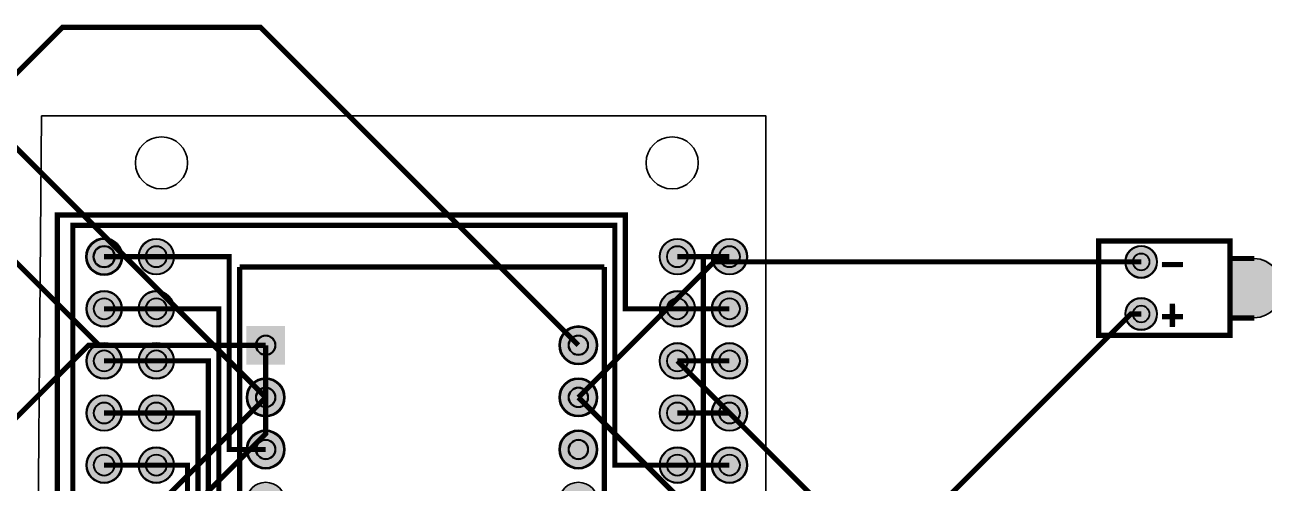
# Model space of a CAD drawing. Header units: millimetres. Extents: x -4 to 133, y -74 to -3.
# Drawn here: x 26.6 to 87, y -26.3 to -3.9 of the extents above; entities that cross this region are included whole.
import ezdxf

# ---------------------------------------------------------------- set-up
doc = ezdxf.new("R2010")
doc.units = ezdxf.units.MM
for name, color, linetype, true_color in [('BottomLayer', 7, 'Continuous', 0x0000ff), ('BottomSolderMaskLayer', 7, 'Continuous', 0xaa00ff), ('Document', 7, 'Continuous', 0xffffff), ('Multi-Layer', 7, 'Continuous', 0xc0c0c0), ('TopLayer', 7, 'Continuous', 0xff0000), ('TopPasteMaskLayer', 7, 'Continuous', 0x808080), ('TopSilkLayer', 7, 'Continuous', 0xffff00), ('TopSolderMaskLayer', 7, 'Continuous', 0x800080)]:
    doc.layers.add(name, color=color, linetype=linetype, true_color=true_color)

msp = doc.modelspace()

# ---------------------------------------------------------------- hatches: boundary and pattern name
at = {"layer": 'BottomSolderMaskLayer'}
for points in [[(29.579260858521614, -15.240030480061023, 1), (31.380861061722022, -15.240030480061023, 1)], [(32.14466598933185, -15.240030480061023, 1), (33.895466090932054, -15.240030480061023, 1)], [(57.54471678943363, -15.240030480061023, 1), (59.295516891033834, -15.240030480061023, 1)], [(60.08472186944376, -15.240030480061023, 1), (61.83552197104397, -15.240030480061023, 1)], [(80.23915417830828, -15.494030988062036, 1), (81.81316992633977, -15.494030988062036, 1)], [(29.604660909321716, -17.780035560071155, 1), (31.35546101092192, -17.780035560071155, 1)], [(32.14466598933185, -17.780035560071155, 1), (33.895466090932054, -17.780035560071155, 1)], [(57.54471678943363, -17.780035560071155, 1), (59.295516891033834, -17.780035560071155, 1)], [(60.08472186944376, -17.780035560071155, 1), (61.83552197104397, -17.780035560071155, 1)], [(80.23915417830828, -18.03403606807217, 1), (81.81316992633977, -18.03403606807217, 1)], [(39.293878587757035, -18.618237236474556), (39.293878587757035, -20.49784099568194), (37.41427482854965, -20.49784099568194), (37.41427482854965, -18.618237236474556)], [(52.65430530861061, -19.55803911607825, 1), (54.53390906781812, -19.55803911607825, 1)], [(29.604660909321716, -20.320040640081288, 1), (31.35546101092192, -20.320040640081288, 1)], [(32.14466598933185, -20.320040640081288, 1), (33.895466090932054, -20.320040640081288, 1)], [(57.54471678943363, -20.320040640081288, 1), (59.295516891033834, -20.320040640081288, 1)], [(60.08472186944376, -20.320040640081288, 1), (61.83552197104397, -20.320040640081288, 1)], [(37.41427482854959, -22.09804419608838, 1), (39.2938785877571, -22.09804419608838, 1)], [(52.65430530861061, -22.09804419608838, 1), (54.53390906781812, -22.09804419608838, 1)], [(29.604660909321716, -22.86004572009142, 1), (31.35546101092192, -22.86004572009142, 1)], [(32.14466598933185, -22.86004572009142, 1), (33.895466090932054, -22.86004572009142, 1)], [(57.54471678943363, -22.86004572009142, 1), (59.295516891033834, -22.86004572009142, 1)], [(60.08472186944376, -22.86004572009142, 1), (61.83552197104397, -22.86004572009142, 1)], [(37.41427482854959, -24.638049276098627, 1), (39.2938785877571, -24.638049276098627, 1)], [(52.65430530861061, -24.638049276098627, 1), (54.53390906781812, -24.638049276098627, 1)], [(29.604660909321716, -25.400050800101667, 1), (31.35546101092192, -25.400050800101667, 1)], [(32.14466598933185, -25.400050800101667, 1), (33.895466090932054, -25.400050800101667, 1)], [(57.54471678943363, -25.400050800101667, 1), (59.295516891033834, -25.400050800101667, 1)], [(60.08472186944376, -25.400050800101667, 1), (61.83552197104397, -25.400050800101667, 1)], [(37.41427482854959, -27.17805435610876, 1), (39.2938785877571, -27.17805435610876, 1)], [(52.65430530861061, -27.17805435610876, 1), (54.53390906781812, -27.17805435610876, 1)]]:
    msp.add_hatch(color=256, dxfattribs=at).paths.add_polyline_path(points)
at = {"layer": 'Document'}
for points in [[(83.04003048006098, -15.767868935737965), (82.02402844805692, -15.767868935737965), (82.02402844805692, -15.513868427736952), (83.04003048006098, -15.513868427736952)], [(85.47117094234181, -18.288036576073182), (86.61419862839739, -18.224561849123802), (86.61419862839739, -18.224561849123802), (86.66533647461188, -18.223531874741752), (86.71639137505304, -18.220443622217772), (86.76728051848522, -18.215302100708755), (86.81792136253216, -18.208115649781462), (86.86823176755934, -18.19889592588561), (86.91813012990565, -18.187657883446946), (86.9675355142449, -18.174419750611378), (87.0163677848634, -18.159202999678996), (87.06454773563951, -18.14203231227509), (87.11199721851676, -18.12293553931795), (87.15863927026044, -18.101943655842547), (87.20439823729203, -18.07909071076108), (87.24919989839987, -18.054413771633904), (87.29297158512554, -18.027952864546478), (87.33564229963326, -17.999750909186787), (87.37714282986803, -17.969853649229776), (87.41740586181777, -17.93830957814032), (87.4563660886979, -17.90516986051705), (87.49396031687775, -17.870488249103232), (87.53012756838166, -17.834320997599207), (87.5648091797957, -17.79672676941948), (87.59794889741875, -17.757766542539343), (87.62949296850843, -17.717503510589268), (87.65939022846555, -17.67600298035461), (87.68759218382502, -17.63333226584689), (87.71405309091256, -17.589560579121212), (87.73873003003973, -17.544758918013486), (87.7615829751212, -17.498999950981784), (87.78257485859649, -17.452357899238223), (87.80167163155375, -17.404908416360968), (87.81884231895765, -17.356728465584865), (87.83405906989015, -17.30789619496636), (87.84729720272571, -17.25849081062688), (87.85853524516438, -17.20859244828057), (87.86775496906012, -17.158282043253507), (87.87494141998741, -17.107641199206682), (87.88008294149631, -17.056752055774496), (87.88317119402018, -17.005697155333337), (87.88420116840234, -16.954559309118736), (87.88420116840234, -16.700558801117722), (87.88420116840234, -16.57355854711716), (87.88317119402018, -16.522420700902558), (87.88008294149631, -16.4713658004614), (87.87494141998741, -16.420476657029212), (87.86775496906012, -16.369835812982387), (87.85853524516438, -16.319525407955325), (87.84729720272571, -16.269627045609013), (87.83405906989015, -16.220221661269534), (87.81884231895765, -16.17138939065103), (87.80167163155375, -16.123209439874927), (87.78257485859649, -16.075759956997672), (87.7615829751212, -16.029117905253997), (87.73873003003973, -15.983358938222295), (87.71405309091256, -15.938557277114683), (87.68759218382502, -15.894785590389006), (87.65939022846555, -15.852114875881284), (87.62949296850843, -15.810614345646627), (87.59794889741875, -15.770351313696551), (87.5648091797957, -15.731391086816416), (87.53012756838166, -15.693796858636574), (87.49396031687775, -15.657629607132662), (87.4563660886979, -15.622947995718846), (87.41740586181777, -15.589808278095461), (87.37714282986803, -15.558264207006118), (87.33564229963326, -15.528366947049108), (87.29297158512554, -15.500164991689417), (87.24919989839987, -15.47370408460199), (87.20439823729203, -15.449027145474815), (87.15863927026044, -15.426174200393348), (87.11199721851676, -15.405182316917944), (87.06454773563951, -15.38608554396069), (87.0163677848634, -15.368914856556898), (86.9675355142449, -15.353698105624517), (86.91813012990565, -15.340459972788949), (86.86823176755934, -15.329221930350286), (86.81792136253216, -15.320002206454433), (86.76728051848522, -15.31281575552714), (86.71639137505304, -15.307674234018123), (86.66533647461188, -15.304585981494142), (86.61419862839739, -15.303556007112093), (85.47119634239266, -15.303556007112093)], [(83.05816611633213, -18.288036576073182), (82.04216408432808, -18.288036576073182), (82.04216408432808, -18.03403606807217), (83.05816611633213, -18.03403606807217)], [(82.70629921259842, -17.612242824485634), (82.70629921259842, -18.628244856489687), (82.4522987045973, -18.628244856489687), (82.4522987045973, -17.612242824485634)]]:
    msp.add_hatch(color=256, dxfattribs=at).paths.add_polyline_path(points)
at = {"layer": 'Multi-Layer'}
for points in [[(80.26416052832097, -15.494030988062036, 1), (81.78816357632708, -15.494030988062036, 1)], [(80.26416052832097, -18.03403606807217, 1), (81.78816357632708, -18.03403606807217, 1)], [(39.243078486156946, -18.66903733807476), (39.243078486156946, -20.44704089408185), (37.46507493014974, -20.44704089408185), (37.46507493014974, -18.66903733807476)], [(52.70510541021081, -19.55803911607825, 1), (54.48310896621792, -19.55803911607825, 1)], [(37.46507493014979, -22.09804419608838, 1), (39.2430784861569, -22.09804419608838, 1)], [(52.70510541021081, -22.09804419608838, 1), (54.48310896621792, -22.09804419608838, 1)], [(37.46507493014979, -24.638049276098627, 1), (39.2430784861569, -24.638049276098627, 1)], [(52.70510541021081, -24.638049276098627, 1), (54.48310896621792, -24.638049276098627, 1)]]:
    msp.add_hatch(color=256, dxfattribs=at).paths.add_polyline_path(points)
at = {"layer": 'TopSolderMaskLayer'}
for points in [[(29.579260858521614, -15.240030480061023, 1), (31.380861061722022, -15.240030480061023, 1)], [(32.14466598933185, -15.240030480061023, 1), (33.895466090932054, -15.240030480061023, 1)], [(57.54471678943363, -15.240030480061023, 1), (59.295516891033834, -15.240030480061023, 1)], [(60.08472186944376, -15.240030480061023, 1), (61.83552197104397, -15.240030480061023, 1)], [(80.23915417830828, -15.494030988062036, 1), (81.81316992633977, -15.494030988062036, 1)], [(29.604660909321716, -17.780035560071155, 1), (31.35546101092192, -17.780035560071155, 1)], [(32.14466598933185, -17.780035560071155, 1), (33.895466090932054, -17.780035560071155, 1)], [(57.54471678943363, -17.780035560071155, 1), (59.295516891033834, -17.780035560071155, 1)], [(60.08472186944376, -17.780035560071155, 1), (61.83552197104397, -17.780035560071155, 1)], [(80.23915417830828, -18.03403606807217, 1), (81.81316992633977, -18.03403606807217, 1)], [(39.293878587757035, -18.618237236474556), (39.293878587757035, -20.49784099568194), (37.41427482854965, -20.49784099568194), (37.41427482854965, -18.618237236474556)], [(52.65430530861061, -19.55803911607825, 1), (54.53390906781812, -19.55803911607825, 1)], [(29.604660909321716, -20.320040640081288, 1), (31.35546101092192, -20.320040640081288, 1)], [(32.14466598933185, -20.320040640081288, 1), (33.895466090932054, -20.320040640081288, 1)], [(57.54471678943363, -20.320040640081288, 1), (59.295516891033834, -20.320040640081288, 1)], [(60.08472186944376, -20.320040640081288, 1), (61.83552197104397, -20.320040640081288, 1)], [(37.41427482854959, -22.09804419608838, 1), (39.2938785877571, -22.09804419608838, 1)], [(52.65430530861061, -22.09804419608838, 1), (54.53390906781812, -22.09804419608838, 1)], [(29.604660909321716, -22.86004572009142, 1), (31.35546101092192, -22.86004572009142, 1)], [(32.14466598933185, -22.86004572009142, 1), (33.895466090932054, -22.86004572009142, 1)], [(57.54471678943363, -22.86004572009142, 1), (59.295516891033834, -22.86004572009142, 1)], [(60.08472186944376, -22.86004572009142, 1), (61.83552197104397, -22.86004572009142, 1)], [(37.41427482854959, -24.638049276098627, 1), (39.2938785877571, -24.638049276098627, 1)], [(52.65430530861061, -24.638049276098627, 1), (54.53390906781812, -24.638049276098627, 1)], [(29.604660909321716, -25.400050800101667, 1), (31.35546101092192, -25.400050800101667, 1)], [(32.14466598933185, -25.400050800101667, 1), (33.895466090932054, -25.400050800101667, 1)], [(57.54471678943363, -25.400050800101667, 1), (59.295516891033834, -25.400050800101667, 1)], [(60.08472186944376, -25.400050800101667, 1), (61.83552197104397, -25.400050800101667, 1)], [(37.41427482854959, -27.17805435610876, 1), (39.2938785877571, -27.17805435610876, 1)], [(52.65430530861061, -27.17805435610876, 1), (54.53390906781812, -27.17805435610876, 1)]]:
    msp.add_hatch(color=256, dxfattribs=at).paths.add_polyline_path(points)

# ---------------------------------------------------------------- linework, layer by layer
at = {"layer": 'BottomLayer', "const_width": 0.25400050800101603}
for points in [[(38.35407670815334, -50.03810007620018), (36.576073152146364, -50.03810007620018), (36.576073152146364, -49.530099060198154), (28.194056388112813, -49.530099060198154), (28.194056388112813, -13.208026416052917), (55.8801117602236, -13.208026416052917), (55.8801117602236, -17.780035560071155), (58.42011684023373, -17.780035560071155)], [(38.35407670815334, -47.49809499619005), (36.576073152146364, -47.49809499619005), (36.576073152146364, -46.99009398018802), (28.95605791211574, -46.99009398018802), (28.95605791211574, -13.716027432054943), (55.372110744221345, -13.716027432054943), (55.372110744221345, -25.400050800101667), (58.42011684023373, -25.400050800101667)], [(38.35407670815334, -52.57810515621031), (39.62407924815852, -52.57810515621031), (39.62407924815852, -60.45212090424184), (59.690119380238684, -60.45212090424184), (59.690119380238684, -15.240030480061023), (58.42011684023373, -15.240030480061023)]]:
    msp.add_lwpolyline(points, dxfattribs=at)
at = {"layer": 'BottomSolderMaskLayer'}
for centre, radius in [((30.48006096012182, -15.240030480061023), 0.9008001016002033), ((33.02006604013195, -15.240030480061023), 0.8754000508001016), ((58.42011684023373, -15.240030480061023), 0.8754000508001016), ((60.960121920243864, -15.240030480061023), 0.8754000508001016), ((30.48006096012182, -15.240030480061023), 0.5298824127060019), ((33.02006604013195, -15.240030480061023), 0.5149412063530009), ((58.42011684023373, -15.240030480061023), 0.5149412063530009), ((60.960121920243864, -15.240030480061023), 0.5149412063530009), ((81.02616205232403, -15.494030988062036), 0.7870078740157481), ((81.02616205232403, -15.494030988062036), 0.4131266666666667), ((30.48006096012182, -17.780035560071155), 0.8754000508001016), ((33.02006604013195, -17.780035560071155), 0.8754000508001016), ((58.42011684023373, -17.780035560071155), 0.8754000508001016), ((60.960121920243864, -17.780035560071155), 0.8754000508001016), ((30.48006096012182, -17.780035560071155), 0.5149412063530009), ((33.02006604013195, -17.780035560071155), 0.5149412063530009), ((58.42011684023373, -17.780035560071155), 0.5149412063530009), ((60.960121920243864, -17.780035560071155), 0.5149412063530009), ((81.02616205232403, -18.03403606807217), 0.7870078740157481), ((81.02616205232403, -18.03403606807217), 0.4131266666666667), ((53.594107188214366, -19.55803911607825), 0.9398018796037594), ((38.35407670815334, -19.55803911607825), 0.4833266809390762), ((53.594107188214366, -19.55803911607825), 0.4833266809390762), ((30.48006096012182, -20.320040640081288), 0.8754000508001016), ((30.48006096012182, -20.320040640081288), 0.5149412063530009), ((33.02006604013195, -20.320040640081288), 0.8754000508001016), ((33.02006604013195, -20.320040640081288), 0.5149412063530009), ((58.42011684023373, -20.320040640081288), 0.8754000508001016), ((58.42011684023373, -20.320040640081288), 0.5149412063530009), ((60.960121920243864, -20.320040640081288), 0.8754000508001016), ((60.960121920243864, -20.320040640081288), 0.5149412063530009), ((38.35407670815334, -22.09804419608838), 0.9398018796037594), ((38.35407670815334, -22.09804419608838), 0.4833266809390762), ((53.594107188214366, -22.09804419608838), 0.9398018796037594), ((53.594107188214366, -22.09804419608838), 0.4833266809390762), ((30.48006096012182, -22.86004572009142), 0.8754000508001016), ((30.48006096012182, -22.86004572009142), 0.5149412063530009), ((33.02006604013195, -22.86004572009142), 0.8754000508001016), ((33.02006604013195, -22.86004572009142), 0.5149412063530009), ((58.42011684023373, -22.86004572009142), 0.8754000508001016), ((58.42011684023373, -22.86004572009142), 0.5149412063530009), ((60.960121920243864, -22.86004572009142), 0.8754000508001016), ((60.960121920243864, -22.86004572009142), 0.5149412063530009), ((38.35407670815334, -24.638049276098627), 0.9398018796037594), ((38.35407670815334, -24.638049276098627), 0.4833266809390762), ((53.594107188214366, -24.638049276098627), 0.9398018796037594), ((53.594107188214366, -24.638049276098627), 0.4833266809390762), ((30.48006096012182, -25.400050800101667), 0.8754000508001016), ((33.02006604013195, -25.400050800101667), 0.8754000508001016), ((58.42011684023373, -25.400050800101667), 0.8754000508001016), ((60.960121920243864, -25.400050800101667), 0.8754000508001016), ((30.48006096012182, -25.400050800101667), 0.5149412063530009), ((33.02006604013195, -25.400050800101667), 0.5149412063530009), ((58.42011684023373, -25.400050800101667), 0.5149412063530009), ((60.960121920243864, -25.400050800101667), 0.5149412063530009), ((38.35407670815334, -27.17805435610876), 0.9398018796037594), ((53.594107188214366, -27.17805435610876), 0.9398018796037594)]:
    msp.add_circle(centre, radius, dxfattribs=at)
at = {"layer": 'Multi-Layer'}
for centre, radius in [((30.48006096012182, -15.240030480061023), 0.8500000000000001), ((33.02006604013195, -15.240030480061023), 0.8500000000000001), ((58.42011684023373, -15.240030480061023), 0.8500000000000001), ((60.960121920243864, -15.240030480061023), 0.8500000000000001), ((30.48006096012182, -15.240030480061023), 0.5), ((33.02006604013195, -15.240030480061023), 0.5), ((58.42011684023373, -15.240030480061023), 0.5), ((60.960121920243864, -15.240030480061023), 0.5), ((81.02616205232403, -15.494030988062036), 0.7620015240030481), ((81.02616205232403, -15.494030988062036), 0.4), ((30.48006096012182, -17.780035560071155), 0.8500000000000001), ((30.48006096012182, -17.780035560071155), 0.5), ((33.02006604013195, -17.780035560071155), 0.8500000000000001), ((33.02006604013195, -17.780035560071155), 0.5), ((58.42011684023373, -17.780035560071155), 0.8500000000000001), ((58.42011684023373, -17.780035560071155), 0.5), ((60.960121920243864, -17.780035560071155), 0.8500000000000001), ((60.960121920243864, -17.780035560071155), 0.5), ((81.02616205232403, -18.03403606807217), 0.7620015240030481), ((81.02616205232403, -18.03403606807217), 0.4), ((53.594107188214366, -19.55803911607825), 0.8890017780035562), ((38.35407670815334, -19.55803911607825), 0.45720091440182886), ((53.594107188214366, -19.55803911607825), 0.45720091440182886), ((30.48006096012182, -20.320040640081288), 0.8500000000000001), ((30.48006096012182, -20.320040640081288), 0.5), ((33.02006604013195, -20.320040640081288), 0.8500000000000001), ((33.02006604013195, -20.320040640081288), 0.5), ((58.42011684023373, -20.320040640081288), 0.8500000000000001), ((58.42011684023373, -20.320040640081288), 0.5), ((60.960121920243864, -20.320040640081288), 0.8500000000000001), ((60.960121920243864, -20.320040640081288), 0.5), ((38.35407670815334, -22.09804419608838), 0.8890017780035562), ((38.35407670815334, -22.09804419608838), 0.45720091440182886), ((53.594107188214366, -22.09804419608838), 0.8890017780035562), ((53.594107188214366, -22.09804419608838), 0.45720091440182886), ((30.48006096012182, -22.86004572009142), 0.8500000000000001), ((33.02006604013195, -22.86004572009142), 0.8500000000000001), ((58.42011684023373, -22.86004572009142), 0.8500000000000001), ((60.960121920243864, -22.86004572009142), 0.8500000000000001), ((30.48006096012182, -22.86004572009142), 0.5), ((33.02006604013195, -22.86004572009142), 0.5), ((58.42011684023373, -22.86004572009142), 0.5), ((60.960121920243864, -22.86004572009142), 0.5), ((38.35407670815334, -24.638049276098627), 0.8890017780035562), ((53.594107188214366, -24.638049276098627), 0.8890017780035562), ((30.48006096012182, -25.400050800101667), 0.8500000000000001), ((33.02006604013195, -25.400050800101667), 0.8500000000000001), ((38.35407670815334, -24.638049276098627), 0.45720091440182886), ((53.594107188214366, -24.638049276098627), 0.45720091440182886), ((58.42011684023373, -25.400050800101667), 0.8500000000000001), ((60.960121920243864, -25.400050800101667), 0.8500000000000001), ((30.48006096012182, -25.400050800101667), 0.5), ((33.02006604013195, -25.400050800101667), 0.5), ((58.42011684023373, -25.400050800101667), 0.5), ((60.960121920243864, -25.400050800101667), 0.5)]:
    msp.add_circle(centre, radius, dxfattribs=at)
at = {"layer": 'TopLayer'}
msp.add_lwpolyline([(27.43205486410966, -8.382016764033551), (62.73812547625084, -8.382016764033551), (62.73812547625084, -38.100076200152444), (62.73812547625084, -66.54813309626627), (27.17805435610876, -66.80213360426728), (27.17805435610876, -37.84607569215143)], close=True, dxfattribs=at)
at = {"layer": 'TopLayer', "const_width": 0.25400050800101603}
for points in [[(10.414020828041657, -9.652019304038618), (25.90805181610358, -9.652019304038618), (38.35407670815334, -22.09804419608838)], [(10.414020828041657, -12.19202438404875), (22.86004572009142, -12.19202438404875), (30.22606045212092, -19.55803911607825), (38.35407670815334, -19.55803911607825)], [(30.48006096012182, -15.240030480061023), (33.02006604013195, -15.240030480061023)], [(38.35407670815334, -24.638049276098627), (36.576073152146364, -24.638049276098627), (36.576073152146364, -15.240030480061023), (33.02006604013195, -15.240030480061023)], [(58.42011684023373, -15.240030480061023), (60.960121920243864, -15.240030480061023)], [(30.48006096012182, -17.780035560071155), (33.02006604013195, -17.780035560071155)], [(33.02006604013195, -17.780035560071155), (36.06807213614434, -17.780035560071155), (36.06807213614434, -43.688087376174735), (40.64028448056888, -43.688087376174735), (40.89418338836663, -43.43418846837699)], [(58.42011684023373, -17.780035560071155), (60.960121920243864, -17.780035560071155)], [(81.02616205232403, -18.03403606807217), (80.518161036322, -18.03403606807217), (69.34213868427742, -29.210058420116866), (64.77012954025895, -29.210058420116866), (58.42011684023373, -35.56007112014231)], [(10.414020828041657, -36.32207264414535), (12.95402590805179, -36.32207264414535), (29.718059436118892, -19.55803911607825), (38.35407670815334, -19.55803911607825)], [(30.48006096012182, -20.320040640081288), (33.02006604013195, -20.320040640081288)], [(33.02006604013195, -20.320040640081288), (35.56007112014231, -20.320040640081288), (35.56007112014231, -46.22809245618498), (40.640081280162576, -46.22809245618498), (40.89418338836663, -46.48219456438915)], [(58.42011684023373, -20.320040640081288), (60.960121920243864, -20.320040640081288)], [(80.58674117348232, -44.83870967741939), (76.33477266954515, -44.83870967741939), (67.81813563627134, -36.32207264414535), (67.81813563627134, -29.718059436118892), (58.42011684023373, -20.320040640081288)], [(80.58674117348232, -47.378714757429634), (73.28676657353299, -47.378714757429634), (66.29413258826526, -40.38608077216156), (66.29413258826526, -28.194056388112813), (58.42011684023373, -20.320040640081288)], [(10.668021336042557, -62.73812547625096), (18.288036576073182, -62.73812547625096), (25.146050292100654, -55.8801117602236), (25.90805181610358, -55.8801117602236), (25.90805181610358, -34.54406908813826), (38.35407670815334, -22.09804419608838)], [(30.48006096012182, -22.86004572009142), (33.02006604013195, -22.86004572009142)], [(33.02006604013195, -22.86004572009142), (35.052070104140284, -22.86004572009142), (35.052070104140284, -51.05410210820423), (40.894081788163476, -51.05410210820423), (40.894081788163476, -49.53030226060446)], [(58.42011684023373, -22.86004572009142), (60.960121920243864, -22.86004572009142)], [(30.48006096012182, -25.400050800101667), (33.02006604013195, -25.400050800101667)], [(33.02006604013195, -25.400050800101667), (34.54406908813803, -25.400050800101667), (34.54406908813803, -53.84810769621538), (40.894081788163476, -53.84810769621538), (40.894081788163476, -52.57830835661673)], [(58.42011684023373, -25.400050800101667), (60.960121920243864, -25.400050800101667)]]:
    msp.add_lwpolyline(points, dxfattribs=at)
at = {"layer": 'TopPasteMaskLayer', "const_width": 0.25400050800101603}
for points in [[(81.02618745237487, -15.494005588011191), (60.198145796291556, -15.494005588011191), (53.594107188214366, -22.09804419608838)], [(10.668021336042557, -65.2781305562612), (10.668021336042557, -51.56210312420626), (38.35407670815334, -23.876047752095587), (38.35407670815334, -19.55803911607825)], [(80.58674117348232, -49.91871983743977), (69.98475996951993, -49.91871983743977), (67.56413512827021, -47.49809499619005), (67.56413512827021, -45.720091440182955), (63.754127508254896, -41.91008382016764), (63.754127508254896, -32.258064516129025), (53.594107188214366, -22.09804419608838)]]:
    msp.add_lwpolyline(points, dxfattribs=at)
at = {"layer": 'TopSilkLayer', "const_width": 0.25400050800101603}
for points in [[(10.414020828041657, -17.27203454406913), (15.240030480061023, -17.27203454406913), (28.448056896113712, -4.064008128016326), (38.100076200152444, -4.064008128016326), (53.594107188214366, -19.55803911607825)], [(54.86410972821932, -15.74803149606305), (37.08407416814839, -15.74803149606305)], [(37.08407416814839, -15.74803149606305), (37.08407416814839, -58.92811785623576)], [(54.86410972821932, -58.92811785623576), (54.86410972821932, -15.74803149606305)], [(83.05814071628129, -15.62105664211333), (82.04213868427723, -15.62105664211333)], [(86.53769367538735, -15.329387858775704), (85.32616205232421, -15.329387858775704)], [(82.55013970027926, -18.6690119380238), (82.55013970027926, -17.526009652019297)], [(83.05814071628129, -18.161010922021774), (82.04213868427723, -18.161010922021774)], [(86.53769367538735, -18.226644653289327), (85.32616205232421, -18.226644653289327)], [(10.414020828041657, -33.782067564135104), (26.670053340106733, -33.782067564135104), (38.35407670815334, -22.09804419608838)]]:
    msp.add_lwpolyline(points, dxfattribs=at)
msp.add_lwpolyline([(85.35105410210826, -19.07795275590547), (78.95100330200671, -19.07795275590547), (78.95100330200671, -14.478003556007138), (85.35105410210826, -14.478003556007138), (85.35105410210826, -19.07795275590547)], close=True, dxfattribs=at)
at = {"layer": 'TopSilkLayer'}
for centre in [(33.27406654813308, -10.66802133604267), (58.166116332232605, -10.66802133604267)]:
    msp.add_circle(centre, 1.27000254000508, dxfattribs=at)
msp.add_arc((86.47463971833554, -16.778028956057938), 1.4500127000254004, 272.4922989804527, 87.50770101954726, dxfattribs=at)
at = {"layer": 'TopSolderMaskLayer'}
for centre, radius in [((30.48006096012182, -15.240030480061023), 0.9008001016002033), ((33.02006604013195, -15.240030480061023), 0.8754000508001016), ((58.42011684023373, -15.240030480061023), 0.8754000508001016), ((60.960121920243864, -15.240030480061023), 0.8754000508001016), ((30.48006096012182, -15.240030480061023), 0.5298824127060019), ((33.02006604013195, -15.240030480061023), 0.5149412063530009), ((58.42011684023373, -15.240030480061023), 0.5149412063530009), ((60.960121920243864, -15.240030480061023), 0.5149412063530009), ((81.02616205232403, -15.494030988062036), 0.7870078740157481), ((81.02616205232403, -15.494030988062036), 0.4131266666666667), ((30.48006096012182, -17.780035560071155), 0.8754000508001016), ((33.02006604013195, -17.780035560071155), 0.8754000508001016), ((58.42011684023373, -17.780035560071155), 0.8754000508001016), ((60.960121920243864, -17.780035560071155), 0.8754000508001016), ((30.48006096012182, -17.780035560071155), 0.5149412063530009), ((33.02006604013195, -17.780035560071155), 0.5149412063530009), ((58.42011684023373, -17.780035560071155), 0.5149412063530009), ((60.960121920243864, -17.780035560071155), 0.5149412063530009), ((81.02616205232403, -18.03403606807217), 0.7870078740157481), ((81.02616205232403, -18.03403606807217), 0.4131266666666667), ((53.594107188214366, -19.55803911607825), 0.9398018796037594), ((38.35407670815334, -19.55803911607825), 0.4833266809390762), ((53.594107188214366, -19.55803911607825), 0.4833266809390762), ((30.48006096012182, -20.320040640081288), 0.8754000508001016), ((30.48006096012182, -20.320040640081288), 0.5149412063530009), ((33.02006604013195, -20.320040640081288), 0.8754000508001016), ((33.02006604013195, -20.320040640081288), 0.5149412063530009), ((58.42011684023373, -20.320040640081288), 0.8754000508001016), ((58.42011684023373, -20.320040640081288), 0.5149412063530009), ((60.960121920243864, -20.320040640081288), 0.8754000508001016), ((60.960121920243864, -20.320040640081288), 0.5149412063530009), ((38.35407670815334, -22.09804419608838), 0.9398018796037594), ((38.35407670815334, -22.09804419608838), 0.4833266809390762), ((53.594107188214366, -22.09804419608838), 0.9398018796037594), ((53.594107188214366, -22.09804419608838), 0.4833266809390762), ((30.48006096012182, -22.86004572009142), 0.8754000508001016), ((30.48006096012182, -22.86004572009142), 0.5149412063530009), ((33.02006604013195, -22.86004572009142), 0.8754000508001016), ((33.02006604013195, -22.86004572009142), 0.5149412063530009), ((58.42011684023373, -22.86004572009142), 0.8754000508001016), ((58.42011684023373, -22.86004572009142), 0.5149412063530009), ((60.960121920243864, -22.86004572009142), 0.8754000508001016), ((60.960121920243864, -22.86004572009142), 0.5149412063530009), ((38.35407670815334, -24.638049276098627), 0.9398018796037594), ((38.35407670815334, -24.638049276098627), 0.4833266809390762), ((53.594107188214366, -24.638049276098627), 0.9398018796037594), ((53.594107188214366, -24.638049276098627), 0.4833266809390762), ((30.48006096012182, -25.400050800101667), 0.8754000508001016), ((33.02006604013195, -25.400050800101667), 0.8754000508001016), ((58.42011684023373, -25.400050800101667), 0.8754000508001016), ((60.960121920243864, -25.400050800101667), 0.8754000508001016), ((30.48006096012182, -25.400050800101667), 0.5149412063530009), ((33.02006604013195, -25.400050800101667), 0.5149412063530009), ((58.42011684023373, -25.400050800101667), 0.5149412063530009), ((60.960121920243864, -25.400050800101667), 0.5149412063530009), ((38.35407670815334, -27.17805435610876), 0.9398018796037594), ((53.594107188214366, -27.17805435610876), 0.9398018796037594)]:
    msp.add_circle(centre, radius, dxfattribs=at)

doc.saveas('drawing.dxf')
